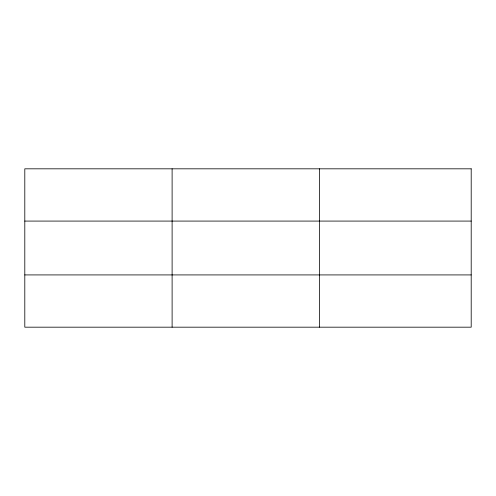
<?xml version="1.0" encoding="UTF-8"?>
<svg xmlns="http://www.w3.org/2000/svg" width="496" height="496" viewBox="0 0 496 496"><rect width="100%" height="100%" fill="white"/><g stroke="black" fill="none" stroke-linecap="round" stroke-linejoin="round"><path stroke-width="0.74" d="M172.112 327.18L172.112 168.82M319.424 327.18L319.424 168.82M24.8 221.08L471.2 221.08M24.8 274.92L471.2 274.92M471.2 168.82L471.2 327.18L24.8 327.18L24.8 168.82L471.2 168.82"/></g></svg>
